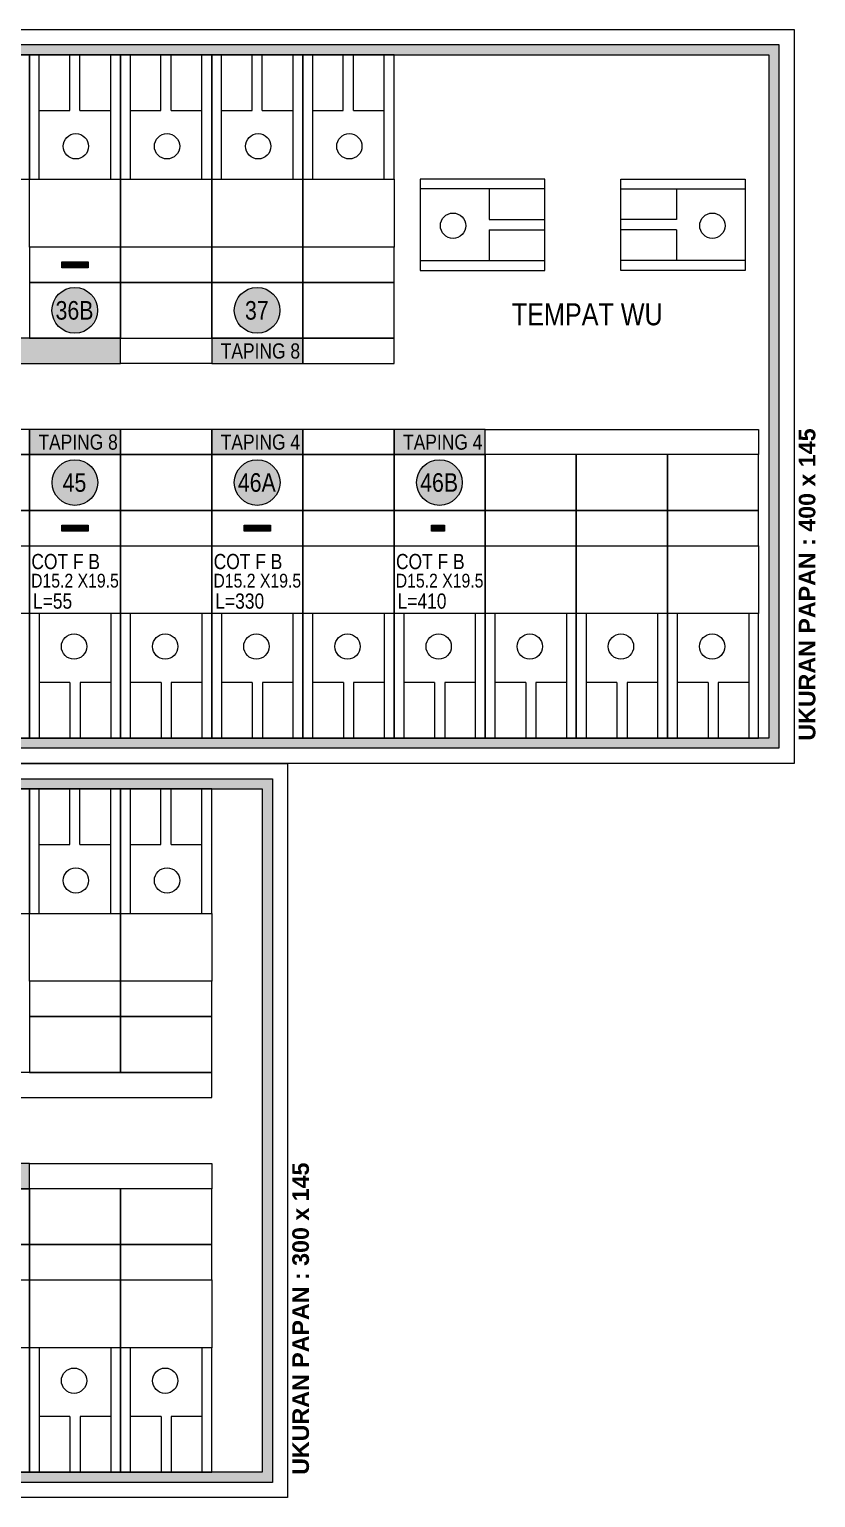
# Model space of a CAD drawing. Extents: x 23087 to 27682, y -101158 to -16840.
# Drawn here: x 27527.2 to 27682.5, y -101158.1 to -100868.1 of the extents above; entities that cross this region are included whole.
import ezdxf
from ezdxf.enums import TextEntityAlignment as Align

# ---------------------------------------------------------------- set-up
doc = ezdxf.new("R2010")
doc.units = 0
doc.header["$LTSCALE"] = 25
doc.header["$MEASUREMENT"] = 0
doc.layers.get('0').update_dxf_attribs({"linetype": 'CONTINUOUS'})
doc.layers.add('PENJEPIT', color=7, linetype='CONTINUOUS')
doc.styles.add('721CNBT-ROM', font='swissc.ttf')
doc.styles.add('SWIS', font='swissc.ttf')
doc.styles.add('TNR-REG', font='times.ttf')

msp = doc.modelspace()

# ---------------------------------------------------------------- hatches: boundary and pattern name
at = {"lineweight": 5, "true_color": 0xfb9d05}
h = msp.add_hatch(color=30, dxfattribs=at)
h.paths.add_polyline_path([(27281.24, -100871.1), (27675.24, -100871.1), (27675.24, -101010.1), (27281.24, -101010.1)])
h.paths.add_polyline_path([(27283.24, -100873.1), (27673.24, -100873.1), (27673.24, -101008.1), (27283.24, -101008.1)], flags=16)
at = {"lineweight": 5, "true_color": 0x66ffff}
for points in [[(27533.65, -100914), (27534.95, -100914), (27534.95, -100915.2), (27533.65, -100915.2)], [(27534.95, -100914), (27536.24, -100914), (27536.24, -100915.2), (27534.95, -100915.2)], [(27536.24, -100914), (27537.53, -100914), (27537.53, -100915.2), (27536.24, -100915.2)], [(27537.53, -100914), (27538.83, -100914), (27538.83, -100915.2), (27537.53, -100915.2)], [(27533.65, -100966), (27534.95, -100966), (27534.95, -100967.2), (27533.65, -100967.2)], [(27534.95, -100966), (27536.24, -100966), (27536.24, -100967.2), (27534.95, -100967.2)], [(27536.24, -100966), (27537.53, -100966), (27537.53, -100967.2), (27536.24, -100967.2)], [(27537.53, -100966), (27538.83, -100966), (27538.83, -100967.2), (27537.53, -100967.2)], [(27569.65, -100966), (27570.95, -100966), (27570.95, -100967.2), (27569.65, -100967.2)], [(27570.95, -100966), (27572.24, -100966), (27572.24, -100967.2), (27570.95, -100967.2)], [(27572.24, -100966), (27573.53, -100966), (27573.53, -100967.2), (27572.24, -100967.2)], [(27573.53, -100966), (27574.83, -100966), (27574.83, -100967.2), (27573.53, -100967.2)], [(27606.62, -100966), (27607.91, -100966), (27607.91, -100967.2), (27606.62, -100967.2)], [(27607.91, -100966), (27609.2, -100966), (27609.2, -100967.2), (27607.91, -100967.2)]]:
    msp.add_hatch(color=131, dxfattribs=at).paths.add_polyline_path(points)
at = {"lineweight": 5, "true_color": 0xccffcc}
h = msp.add_hatch(color=254, dxfattribs=at)
edge = h.paths.add_edge_path()
edge.add_arc((27536.21, -100923.6), 4.51, 0, 360)
h = msp.add_hatch(color=254, dxfattribs=at)
edge = h.paths.add_edge_path()
edge.add_arc((27572.21, -100923.6), 4.51, 0, 360)
at = {"lineweight": 5, "true_color": 0xc0c0c0}
for points in [[(27545.24, -100929.1), (27491.24, -100929.1), (27491.24, -100934.1), (27545.24, -100934.1)], [(27581.24, -100929.1), (27563.24, -100929.1), (27563.24, -100934.1), (27581.24, -100934.1)], [(27545.24, -100947.1), (27527.24, -100947.1), (27527.24, -100952.1), (27545.24, -100952.1)]]:
    msp.add_hatch(color=9, dxfattribs=at).paths.add_polyline_path(points)
at = {"lineweight": 5, "true_color": 0xb4ff00}
for points in [[(27581.24, -100947.1), (27563.24, -100947.1), (27563.24, -100952.1), (27581.24, -100952.1)], [(27617.24, -100947.1), (27599.24, -100947.1), (27599.24, -100952.1), (27617.24, -100952.1)]]:
    msp.add_hatch(color=60, dxfattribs=at).paths.add_polyline_path(points)
at = {"lineweight": 5, "true_color": 0xff99cc}
h = msp.add_hatch(color=231, dxfattribs=at)
edge = h.paths.add_edge_path()
edge.add_arc((27536.22, -100957.6), 4.51, 0, 360)
h = msp.add_hatch(color=231, dxfattribs=at)
edge = h.paths.add_edge_path()
edge.add_arc((27572.22, -100957.6), 4.51, 0, 360)
h = msp.add_hatch(color=231, dxfattribs=at)
edge = h.paths.add_edge_path()
edge.add_arc((27608.22, -100957.6), 4.51, 0, 360)
at = {"lineweight": 5, "true_color": 0xfb9d05}
h = msp.add_hatch(color=30, dxfattribs=at)
h.paths.add_polyline_path([(27281.24, -101016.1), (27575.24, -101016.1), (27575.24, -101155.1), (27281.24, -101155.1)])
h.paths.add_polyline_path([(27283.24, -101018.1), (27573.24, -101018.1), (27573.24, -101153.1), (27283.24, -101153.1)], flags=16)
at = {"lineweight": 5, "true_color": 0xffffff}
msp.add_hatch(color=7, dxfattribs=at).paths.add_polyline_path([(27527.24, -101092.1), (27491.24, -101092.1), (27491.24, -101097.1), (27527.24, -101097.1)])

# ---------------------------------------------------------------- linework, layer by layer
at = {"lineweight": 5}
for points in [[(27278.24, -100868.1), (27678.24, -100868.1), (27678.24, -101013.1), (27278.24, -101013.1)], [(27281.24, -100871.1), (27675.24, -100871.1), (27675.24, -101010.1), (27281.24, -101010.1)], [(27283.24, -100873.1), (27673.24, -100873.1), (27673.24, -101008.1), (27283.24, -101008.1)], [(27527.24, -100897.7), (27545.24, -100897.7), (27545.24, -100911.1), (27527.24, -100911.1)], [(27545.24, -100897.7), (27563.24, -100897.7), (27563.24, -100911.1), (27545.24, -100911.1)], [(27563.24, -100897.7), (27581.24, -100897.7), (27581.24, -100911.1), (27563.24, -100911.1)], [(27581.24, -100897.7), (27599.24, -100897.7), (27599.24, -100911.1), (27581.24, -100911.1)], [(27533.65, -100914), (27534.95, -100914), (27534.95, -100915.2), (27533.65, -100915.2)], [(27534.95, -100914), (27536.24, -100914), (27536.24, -100915.2), (27534.95, -100915.2)], [(27536.24, -100914), (27537.53, -100914), (27537.53, -100915.2), (27536.24, -100915.2)], [(27537.53, -100914), (27538.83, -100914), (27538.83, -100915.2), (27537.53, -100915.2)], [(27527.24, -100929.1), (27545.24, -100929.1), (27545.24, -100918.1), (27527.24, -100918.1)], [(27545.24, -100929.1), (27563.24, -100929.1), (27563.24, -100918.1), (27545.24, -100918.1)], [(27563.24, -100929.1), (27581.24, -100929.1), (27581.24, -100918.1), (27563.24, -100918.1)], [(27581.24, -100929.1), (27599.24, -100929.1), (27599.24, -100918.1), (27581.24, -100918.1)], [(27545.24, -100929.1), (27491.24, -100929.1), (27491.24, -100934.1), (27545.24, -100934.1)], [(27563.24, -100934.1), (27545.24, -100934.1), (27545.24, -100929.1), (27563.24, -100929.1)], [(27581.24, -100929.1), (27563.24, -100929.1), (27563.24, -100934.1), (27581.24, -100934.1)], [(27599.24, -100929.1), (27581.24, -100929.1), (27581.24, -100934.1), (27599.24, -100934.1)], [(27527.24, -100947.1), (27509.24, -100947.1), (27509.24, -100952.1), (27527.24, -100952.1)], [(27545.24, -100947.1), (27527.24, -100947.1), (27527.24, -100952.1), (27545.24, -100952.1)], [(27563.24, -100947.1), (27545.24, -100947.1), (27545.24, -100952.1), (27563.24, -100952.1)], [(27581.24, -100947.1), (27563.24, -100947.1), (27563.24, -100952.1), (27581.24, -100952.1)], [(27599.24, -100947.1), (27581.24, -100947.1), (27581.24, -100952.1), (27599.24, -100952.1)], [(27617.24, -100947.1), (27599.24, -100947.1), (27599.24, -100952.1), (27617.24, -100952.1)], [(27671.24, -100952.1), (27617.24, -100952.1), (27617.24, -100947.1), (27671.24, -100947.1)], [(27527.24, -100952.1), (27509.24, -100952.1), (27509.24, -100963.1), (27527.24, -100963.1)], [(27545.24, -100952.1), (27527.24, -100952.1), (27527.24, -100963.1), (27545.24, -100963.1)], [(27563.24, -100952.1), (27545.24, -100952.1), (27545.24, -100963.1), (27563.24, -100963.1)], [(27581.24, -100952.1), (27563.24, -100952.1), (27563.24, -100963.1), (27581.24, -100963.1)], [(27599.24, -100952.1), (27581.24, -100952.1), (27581.24, -100963.1), (27599.24, -100963.1)], [(27617.24, -100952.1), (27599.24, -100952.1), (27599.24, -100963.1), (27617.24, -100963.1)], [(27635.24, -100952.1), (27617.24, -100952.1), (27617.24, -100963.1), (27635.24, -100963.1)], [(27653.24, -100952.1), (27635.24, -100952.1), (27635.24, -100963.1), (27653.24, -100963.1)], [(27671.24, -100952.1), (27653.24, -100952.1), (27653.24, -100963.1), (27671.24, -100963.1)], [(27533.65, -100966), (27534.95, -100966), (27534.95, -100967.2), (27533.65, -100967.2)], [(27534.95, -100966), (27536.24, -100966), (27536.24, -100967.2), (27534.95, -100967.2)], [(27536.24, -100966), (27537.53, -100966), (27537.53, -100967.2), (27536.24, -100967.2)], [(27537.53, -100966), (27538.83, -100966), (27538.83, -100967.2), (27537.53, -100967.2)], [(27569.65, -100966), (27570.95, -100966), (27570.95, -100967.2), (27569.65, -100967.2)], [(27570.95, -100966), (27572.24, -100966), (27572.24, -100967.2), (27570.95, -100967.2)], [(27572.24, -100966), (27573.53, -100966), (27573.53, -100967.2), (27572.24, -100967.2)], [(27573.53, -100966), (27574.83, -100966), (27574.83, -100967.2), (27573.53, -100967.2)], [(27606.62, -100966), (27607.91, -100966), (27607.91, -100967.2), (27606.62, -100967.2)], [(27607.91, -100966), (27609.2, -100966), (27609.2, -100967.2), (27607.91, -100967.2)], [(27527.24, -100983.5), (27509.24, -100983.5), (27509.24, -100970.1), (27527.24, -100970.1)], [(27545.24, -100983.5), (27527.24, -100983.5), (27527.24, -100970.1), (27545.24, -100970.1)], [(27563.24, -100983.5), (27545.24, -100983.5), (27545.24, -100970.1), (27563.24, -100970.1)], [(27581.24, -100983.5), (27563.24, -100983.5), (27563.24, -100970.1), (27581.24, -100970.1)], [(27599.24, -100983.5), (27581.24, -100983.5), (27581.24, -100970.1), (27599.24, -100970.1)], [(27617.24, -100983.5), (27599.24, -100983.5), (27599.24, -100970.1), (27617.24, -100970.1)], [(27635.24, -100983.5), (27617.24, -100983.5), (27617.24, -100970.1), (27635.24, -100970.1)], [(27653.24, -100983.5), (27635.24, -100983.5), (27635.24, -100970.1), (27653.24, -100970.1)], [(27671.24, -100983.5), (27653.24, -100983.5), (27653.24, -100970.1), (27671.24, -100970.1)], [(27278.24, -101013.1), (27578.24, -101013.1), (27578.24, -101158.1), (27278.24, -101158.1)], [(27281.24, -101016.1), (27575.24, -101016.1), (27575.24, -101155.1), (27281.24, -101155.1)], [(27283.24, -101018.1), (27573.24, -101018.1), (27573.24, -101153.1), (27283.24, -101153.1)], [(27527.24, -101042.7), (27545.24, -101042.7), (27545.24, -101056.1), (27527.24, -101056.1)], [(27545.24, -101042.7), (27563.24, -101042.7), (27563.24, -101056.1), (27545.24, -101056.1)], [(27527.24, -101074.1), (27545.24, -101074.1), (27545.24, -101063.1), (27527.24, -101063.1)], [(27545.24, -101074.1), (27563.24, -101074.1), (27563.24, -101063.1), (27545.24, -101063.1)], [(27563.24, -101074.1), (27509.24, -101074.1), (27509.24, -101079.1), (27563.24, -101079.1)], [(27527.24, -101092.1), (27491.24, -101092.1), (27491.24, -101097.1), (27527.24, -101097.1)], [(27563.24, -101097.1), (27527.24, -101097.1), (27527.24, -101092.1), (27563.24, -101092.1)], [(27527.24, -101097.1), (27509.24, -101097.1), (27509.24, -101108.1), (27527.24, -101108.1)], [(27545.24, -101097.1), (27527.24, -101097.1), (27527.24, -101108.1), (27545.24, -101108.1)], [(27563.24, -101097.1), (27545.24, -101097.1), (27545.24, -101108.1), (27563.24, -101108.1)], [(27527.24, -101128.5), (27509.24, -101128.5), (27509.24, -101115.1), (27527.24, -101115.1)], [(27545.24, -101128.5), (27527.24, -101128.5), (27527.24, -101115.1), (27545.24, -101115.1)], [(27563.24, -101128.5), (27545.24, -101128.5), (27545.24, -101115.1), (27563.24, -101115.1)]]:
    msp.add_lwpolyline(points, close=True, dxfattribs=at)
at = {"color": 0, "linetype": 'ByBlock', "lineweight": 5}
for points in [[(27527.24, -100918.1), (27545.24, -100918.1), (27545.24, -100911.1), (27527.24, -100911.1)], [(27545.24, -100918.1), (27563.24, -100918.1), (27563.24, -100911.1), (27545.24, -100911.1)], [(27563.24, -100918.1), (27581.24, -100918.1), (27581.24, -100911.1), (27563.24, -100911.1)], [(27581.24, -100918.1), (27599.24, -100918.1), (27599.24, -100911.1), (27581.24, -100911.1)], [(27527.24, -100963.1), (27509.24, -100963.1), (27509.24, -100970.1), (27527.24, -100970.1)], [(27545.24, -100963.1), (27527.24, -100963.1), (27527.24, -100970.1), (27545.24, -100970.1)], [(27563.24, -100963.1), (27545.24, -100963.1), (27545.24, -100970.1), (27563.24, -100970.1)], [(27581.24, -100963.1), (27563.24, -100963.1), (27563.24, -100970.1), (27581.24, -100970.1)], [(27599.24, -100963.1), (27581.24, -100963.1), (27581.24, -100970.1), (27599.24, -100970.1)], [(27617.24, -100963.1), (27599.24, -100963.1), (27599.24, -100970.1), (27617.24, -100970.1)], [(27635.24, -100963.1), (27617.24, -100963.1), (27617.24, -100970.1), (27635.24, -100970.1)], [(27653.24, -100963.1), (27635.24, -100963.1), (27635.24, -100970.1), (27653.24, -100970.1)], [(27671.24, -100963.1), (27653.24, -100963.1), (27653.24, -100970.1), (27671.24, -100970.1)], [(27527.24, -101063.1), (27545.24, -101063.1), (27545.24, -101056.1), (27527.24, -101056.1)], [(27545.24, -101063.1), (27563.24, -101063.1), (27563.24, -101056.1), (27545.24, -101056.1)], [(27527.24, -101108.1), (27509.24, -101108.1), (27509.24, -101115.1), (27527.24, -101115.1)], [(27545.24, -101108.1), (27527.24, -101108.1), (27527.24, -101115.1), (27545.24, -101115.1)], [(27563.24, -101108.1), (27545.24, -101108.1), (27545.24, -101115.1), (27563.24, -101115.1)]]:
    msp.add_lwpolyline(points, close=True, dxfattribs=at)
at = {"color": 160, "lineweight": 5}
for centre in [(27554.42, -100891.2), (27590.42, -100891.2), (27610.9, -100906.88), (27662.1, -100906.88), (27536.06, -100990), (27572.06, -100990), (27608.06, -100990), (27644.06, -100990), (27554.42, -101036.2), (27536.06, -101135)]:
    msp.add_circle(centre, 2.5, dxfattribs=at)
at = {"lineweight": 5}
for centre in [(27536.21, -100923.6), (27572.21, -100923.6), (27536.22, -100957.6), (27572.22, -100957.6), (27608.22, -100957.6)]:
    msp.add_circle(centre, 4.51, dxfattribs=at)
at = {"layer": 'PENJEPIT', "color": 160, "lineweight": 5}
for p, q in [((27535.22, -100884.1), (27535.22, -100873.1)), ((27537.22, -100884.1), (27537.22, -100873.1)), ((27553.22, -100884.1), (27553.22, -100873.1)), ((27555.22, -100884.1), (27555.22, -100873.1)), ((27571.22, -100884.1), (27571.22, -100873.1)), ((27573.22, -100884.1), (27573.22, -100873.1)), ((27589.22, -100884.1), (27589.22, -100873.1)), ((27591.22, -100884.1), (27591.22, -100873.1)), ((27529.12, -100884.1), (27535.22, -100884.1)), ((27537.22, -100884.1), (27543.32, -100884.1)), ((27547.12, -100884.1), (27553.22, -100884.1)), ((27555.22, -100884.1), (27561.32, -100884.1)), ((27565.12, -100884.1), (27571.22, -100884.1)), ((27573.22, -100884.1), (27579.32, -100884.1)), ((27583.12, -100884.1), (27589.22, -100884.1)), ((27591.22, -100884.1), (27597.32, -100884.1)), ((27618, -100899.58), (27618, -100905.68)), ((27655, -100899.58), (27655, -100905.68)), ((27618, -100905.68), (27629, -100905.68)), ((27618, -100907.68), (27629, -100907.68)), ((27618, -100907.68), (27618, -100913.78)), ((27655, -100905.68), (27644, -100905.68)), ((27655, -100907.68), (27644, -100907.68)), ((27655, -100907.68), (27655, -100913.78)), ((27535.26, -100997.1), (27529.16, -100997.1)), ((27535.26, -100997.1), (27535.26, -101008.1)), ((27537.26, -100997.1), (27537.26, -101008.1)), ((27543.36, -100997.1), (27537.26, -100997.1)), ((27553.26, -100997.1), (27547.16, -100997.1)), ((27553.26, -100997.1), (27553.26, -101008.1)), ((27555.26, -100997.1), (27555.26, -101008.1)), ((27561.36, -100997.1), (27555.26, -100997.1)), ((27571.26, -100997.1), (27565.16, -100997.1)), ((27571.26, -100997.1), (27571.26, -101008.1)), ((27573.26, -100997.1), (27573.26, -101008.1)), ((27579.36, -100997.1), (27573.26, -100997.1)), ((27589.26, -100997.1), (27583.16, -100997.1)), ((27589.26, -100997.1), (27589.26, -101008.1)), ((27591.26, -100997.1), (27591.26, -101008.1)), ((27597.36, -100997.1), (27591.26, -100997.1)), ((27607.26, -100997.1), (27601.16, -100997.1)), ((27607.26, -100997.1), (27607.26, -101008.1)), ((27609.26, -100997.1), (27609.26, -101008.1)), ((27615.36, -100997.1), (27609.26, -100997.1)), ((27625.26, -100997.1), (27619.16, -100997.1)), ((27625.26, -100997.1), (27625.26, -101008.1)), ((27627.26, -100997.1), (27627.26, -101008.1)), ((27633.36, -100997.1), (27627.26, -100997.1)), ((27643.26, -100997.1), (27637.16, -100997.1)), ((27643.26, -100997.1), (27643.26, -101008.1)), ((27645.26, -100997.1), (27645.26, -101008.1)), ((27651.36, -100997.1), (27645.26, -100997.1)), ((27661.26, -100997.1), (27655.16, -100997.1)), ((27661.26, -100997.1), (27661.26, -101008.1)), ((27663.26, -100997.1), (27663.26, -101008.1)), ((27669.36, -100997.1), (27663.26, -100997.1)), ((27535.22, -101029.1), (27535.22, -101018.1)), ((27537.22, -101029.1), (27537.22, -101018.1)), ((27553.22, -101029.1), (27553.22, -101018.1)), ((27555.22, -101029.1), (27555.22, -101018.1)), ((27529.12, -101029.1), (27535.22, -101029.1)), ((27537.22, -101029.1), (27543.32, -101029.1)), ((27547.12, -101029.1), (27553.22, -101029.1)), ((27555.22, -101029.1), (27561.32, -101029.1)), ((27535.26, -101142.1), (27529.16, -101142.1)), ((27535.26, -101142.1), (27535.26, -101153.1)), ((27537.26, -101142.1), (27537.26, -101153.1)), ((27543.36, -101142.1), (27537.26, -101142.1)), ((27553.26, -101142.1), (27547.16, -101142.1)), ((27553.26, -101142.1), (27553.26, -101153.1)), ((27555.26, -101142.1), (27555.26, -101153.1)), ((27561.36, -101142.1), (27555.26, -101142.1))]:
    msp.add_line(p, q, dxfattribs=at)
at = {"layer": 'PENJEPIT', "color": 0, "linetype": 'ByBlock', "lineweight": 5}
for points in [[(27509.24, -100897.7), (27527.24, -100897.7), (27527.24, -100873.1), (27509.24, -100873.1)], [(27527.24, -100897.7), (27545.24, -100897.7), (27545.24, -100873.1), (27527.24, -100873.1)], [(27545.24, -100897.7), (27563.24, -100897.7), (27563.24, -100873.1), (27545.24, -100873.1)], [(27563.24, -100897.7), (27581.24, -100897.7), (27581.24, -100873.1), (27563.24, -100873.1)], [(27581.24, -100897.7), (27599.24, -100897.7), (27599.24, -100873.1), (27581.24, -100873.1)], [(27604.4, -100897.7), (27604.4, -100915.7), (27629, -100915.7), (27629, -100897.7)], [(27668.6, -100897.7), (27668.6, -100915.7), (27644, -100915.7), (27644, -100897.7)], [(27527.24, -100983.5), (27509.24, -100983.5), (27509.24, -101008.1), (27527.24, -101008.1)], [(27545.24, -100983.5), (27527.24, -100983.5), (27527.24, -101008.1), (27545.24, -101008.1)], [(27563.24, -100983.5), (27545.24, -100983.5), (27545.24, -101008.1), (27563.24, -101008.1)], [(27581.24, -100983.5), (27563.24, -100983.5), (27563.24, -101008.1), (27581.24, -101008.1)], [(27599.24, -100983.5), (27581.24, -100983.5), (27581.24, -101008.1), (27599.24, -101008.1)], [(27617.24, -100983.5), (27599.24, -100983.5), (27599.24, -101008.1), (27617.24, -101008.1)], [(27635.24, -100983.5), (27617.24, -100983.5), (27617.24, -101008.1), (27635.24, -101008.1)], [(27653.24, -100983.5), (27635.24, -100983.5), (27635.24, -101008.1), (27653.24, -101008.1)], [(27671.24, -100983.5), (27653.24, -100983.5), (27653.24, -101008.1), (27671.24, -101008.1)], [(27509.24, -101042.7), (27527.24, -101042.7), (27527.24, -101018.1), (27509.24, -101018.1)], [(27527.24, -101042.7), (27545.24, -101042.7), (27545.24, -101018.1), (27527.24, -101018.1)], [(27545.24, -101042.7), (27563.24, -101042.7), (27563.24, -101018.1), (27545.24, -101018.1)], [(27527.24, -101128.5), (27509.24, -101128.5), (27509.24, -101153.1), (27527.24, -101153.1)], [(27545.24, -101128.5), (27527.24, -101128.5), (27527.24, -101153.1), (27545.24, -101153.1)], [(27563.24, -101128.5), (27545.24, -101128.5), (27545.24, -101153.1), (27563.24, -101153.1)]]:
    msp.add_lwpolyline(points, close=True, dxfattribs=at)
at = {"layer": 'PENJEPIT', "color": 160, "lineweight": 5}
for points in [[(27529.12, -100897.7), (27543.32, -100897.7), (27543.32, -100873.1), (27529.12, -100873.1)], [(27547.12, -100897.7), (27561.32, -100897.7), (27561.32, -100873.1), (27547.12, -100873.1)], [(27565.12, -100897.7), (27579.32, -100897.7), (27579.32, -100873.1), (27565.12, -100873.1)], [(27583.12, -100897.7), (27597.32, -100897.7), (27597.32, -100873.1), (27583.12, -100873.1)], [(27604.4, -100899.58), (27604.4, -100913.78), (27629, -100913.78), (27629, -100899.58)], [(27668.6, -100899.58), (27668.6, -100913.78), (27644, -100913.78), (27644, -100899.58)], [(27543.36, -100983.5), (27529.16, -100983.5), (27529.16, -101008.1), (27543.36, -101008.1)], [(27561.36, -100983.5), (27547.16, -100983.5), (27547.16, -101008.1), (27561.36, -101008.1)], [(27579.36, -100983.5), (27565.16, -100983.5), (27565.16, -101008.1), (27579.36, -101008.1)], [(27597.36, -100983.5), (27583.16, -100983.5), (27583.16, -101008.1), (27597.36, -101008.1)], [(27615.36, -100983.5), (27601.16, -100983.5), (27601.16, -101008.1), (27615.36, -101008.1)], [(27633.36, -100983.5), (27619.16, -100983.5), (27619.16, -101008.1), (27633.36, -101008.1)], [(27651.36, -100983.5), (27637.16, -100983.5), (27637.16, -101008.1), (27651.36, -101008.1)], [(27669.36, -100983.5), (27655.16, -100983.5), (27655.16, -101008.1), (27669.36, -101008.1)], [(27529.12, -101042.7), (27543.32, -101042.7), (27543.32, -101018.1), (27529.12, -101018.1)], [(27547.12, -101042.7), (27561.32, -101042.7), (27561.32, -101018.1), (27547.12, -101018.1)], [(27543.36, -101128.5), (27529.16, -101128.5), (27529.16, -101153.1), (27543.36, -101153.1)], [(27561.36, -101128.5), (27547.16, -101128.5), (27547.16, -101153.1), (27561.36, -101153.1)]]:
    msp.add_lwpolyline(points, close=True, dxfattribs=at)
for centre in [(27536.42, -100891.2), (27572.42, -100891.2), (27554.06, -100990), (27590.06, -100990), (27626.06, -100990), (27662.06, -100990), (27536.42, -101036.2), (27554.06, -101135)]:
    msp.add_circle(centre, 2.5, dxfattribs=at)

# ---------------------------------------------------------------- texts
at = {"lineweight": 5, "style": 'SWIS'}
for s, height, p in [('1', 0.804, (27534.04, -100914.6)), ('3', 0.804, (27535.33, -100914.6)), ('5', 0.804, (27536.62, -100914.6)), ('6', 0.804, (27537.91, -100914.6)), ('TEMPAT WU', 4.335, (27622.51, -100924.38)), ('TAPING 8', 3, (27565.03, -100931.62)), ('TAPING 8', 3, (27529.03, -100949.62)), ('TAPING 4', 3, (27565.03, -100949.62)), ('TAPING 4', 3, (27601.03, -100949.62)), ('1', 0.804, (27534.04, -100966.6)), ('3', 0.804, (27535.33, -100966.6)), ('4', 0.804, (27536.62, -100966.6)), ('5', 0.804, (27537.91, -100966.6)), ('1', 0.804, (27570.04, -100966.6)), ('3', 0.804, (27571.33, -100966.6)), ('4', 0.804, (27572.62, -100966.6)), ('5', 0.804, (27573.91, -100966.6)), ('2', 0.804, (27607, -100966.6)), ('6', 0.804, (27608.29, -100966.6)), ('COT F B', 3, (27527.63, -100973.21)), ('COT F B', 3, (27563.63, -100973.21)), ('COT F B', 3, (27599.63, -100973.21)), ('D15.2 X19.5', 2.7202, (27527.58, -100976.99)), ('D15.2 X19.5', 2.7202, (27563.58, -100976.99)), ('D15.2 X19.5', 2.7202, (27599.58, -100976.99)), ('L=55', 3, (27527.95, -100981.02)), ('L=330', 3, (27563.95, -100981.02)), ('L=410', 3, (27599.95, -100981.02))]:
    msp.add_text(s, height=height, dxfattribs=at).set_placement(p, align=Align.MIDDLE_LEFT)
at = {"color": 0, "lineweight": 5, "style": '721CNBT-ROM'}
for s, p in [('36B', (27536.15, -100923.6)), ('37', (27572.15, -100923.6)), ('45', (27536.15, -100957.6)), ('46A', (27572.15, -100957.6)), ('46B', (27608.15, -100957.6))]:
    msp.add_text(s, height=3.667, dxfattribs=at).set_placement(p, align=Align.MIDDLE_CENTER)
at = {"color": 0, "lineweight": 5, "char_height": 3.2832, "attachment_point": 5, "rotation": 90, "style": 'TNR-REG'}
for s, insert in [('{\\fArial|b1|i0|c0|p34;UKURAN PAPAN : 400 x 145 }', (27680.83, -100977.76)), ('{\\fArial|b1|i0|c0|p34;UKURAN PAPAN : 300 x 145 }', (27580.83, -101122.76))]:
    msp.add_mtext(s, dxfattribs=dict(at, insert=insert))

doc.saveas('drawing.dxf')
